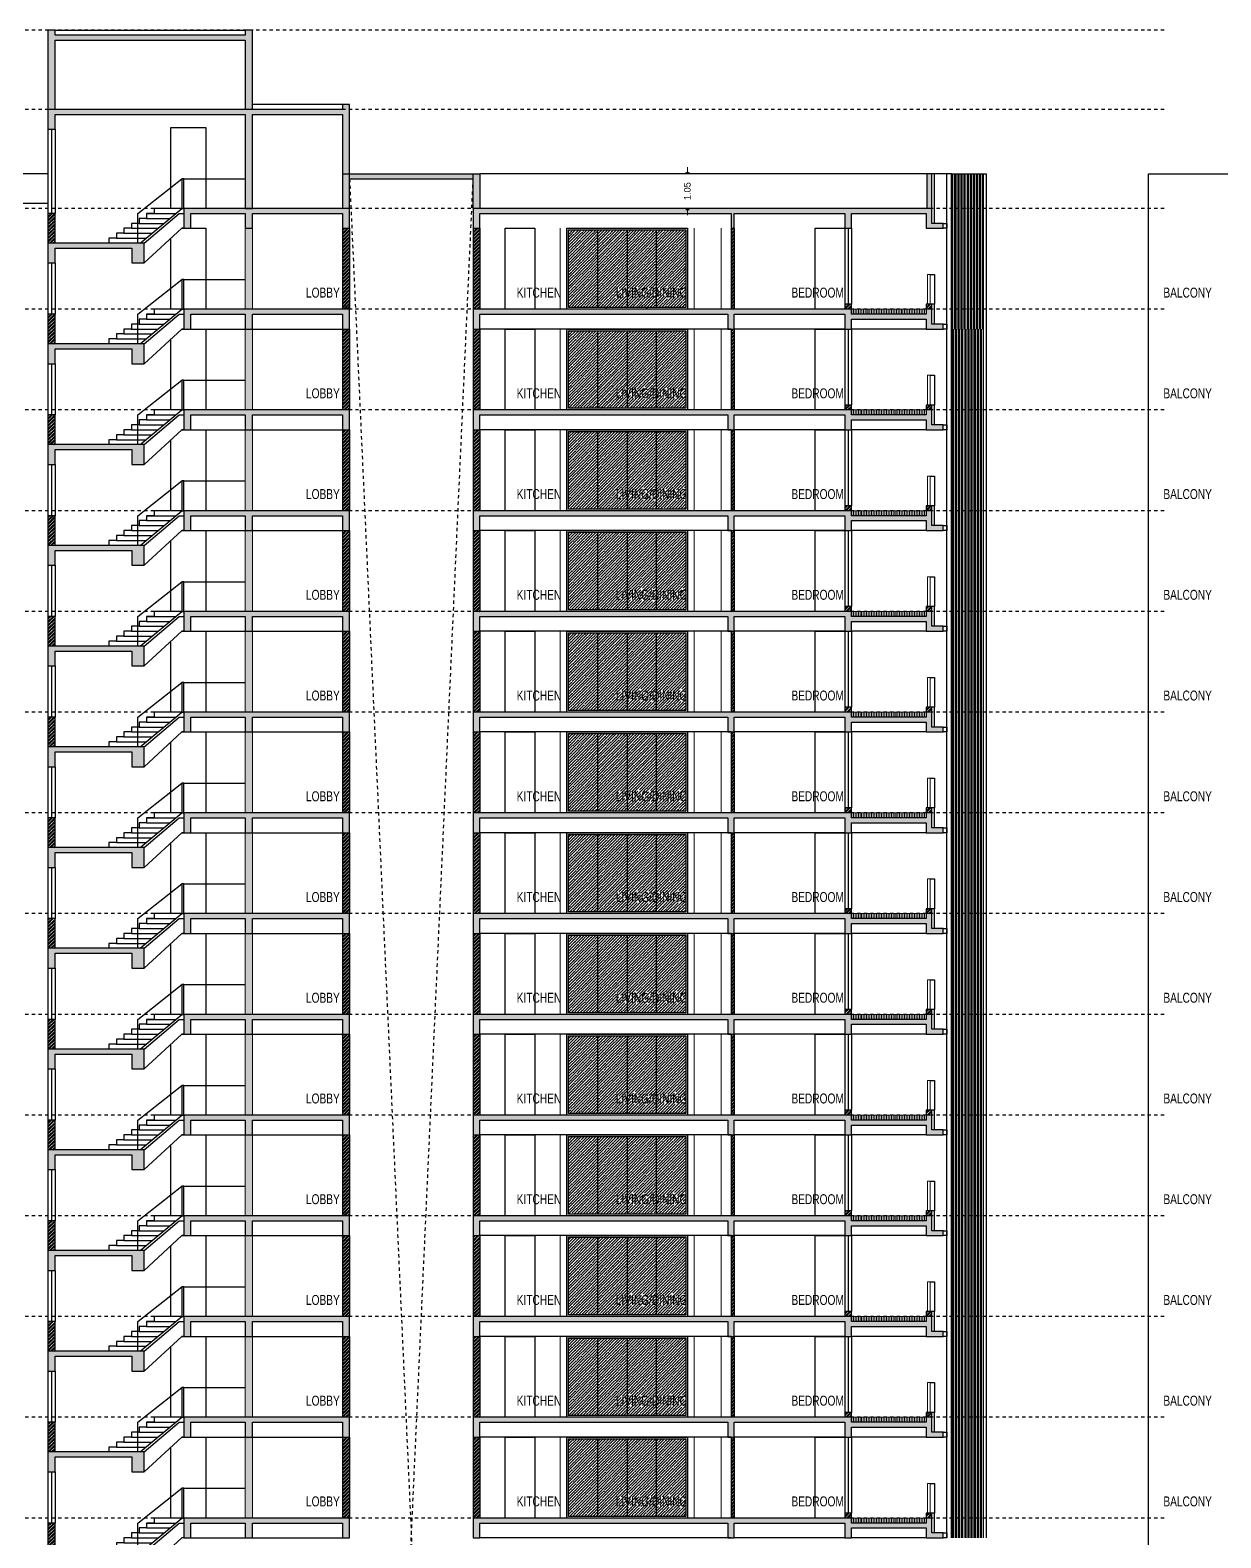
# Model space of a CAD drawing. Header units: metres. Extents: x 0 to 2611, y 0 to 3637.
# Drawn here: x 2524.21 to 2560.28, y 3257.61 to 3303.26 of the extents above; entities that cross this region are included whole.
import ezdxf

# ---------------------------------------------------------------- set-up
doc = ezdxf.new("R2010")
doc.units = ezdxf.units.M
doc.header["$LTSCALE"] = 0.1
for name, pattern in [('ACAD_ISO04W100', [30, 24, -3, 0, -3]), ('DASHED', [0.75, 0.5, -0.25]), ('HIDDEN', [0.375, 0.25, -0.125])]:
    doc.linetypes.add(name, pattern=pattern)
for name, color, linetype, lineweight in [('A-Ele2', 214, 'Continuous', 0), ('BLK_1_PARAPET_HT', 3, 'DASHED', 9), ('hatch', 251, 'Continuous', 20), ('PLAN', 7, 'Continuous', 40)]:
    doc.layers.add(name, color=color, linetype=linetype, lineweight=lineweight)
for name, color, linetype in [('Floor lvl', 250, 'ACAD_ISO04W100'), ('S- Doors', 5, 'Continuous'), ('S- Slab hatch2', 161, 'Continuous'), ('S- stairs elev', 214, 'Continuous'), ('S- Structure', 14, 'Continuous'), ('S- Walls', 4, 'Continuous'), ('S- WALLS HATCH SEC', 8, 'Continuous'), ('S-Ele2', 214, 'Continuous'), ('S-Ele3', 215, 'Continuous'), ('S-Elev beams', 214, 'Continuous'), ('S-Glazing hatch', 252, 'Continuous'), ('S-Windows', 5, 'Continuous'), ('text', 65, 'Continuous'), ('X-Lightest', 211, 'Continuous')]:
    doc.layers.add(name, color=color, linetype=linetype)
doc.styles.add('Arial', font='arial.ttf', dxfattribs={"height": 0.2})
doc.styles.add('RS', font='romans.shx')
doc.styles.add('style2', font='arial.ttf', dxfattribs={"height": 0.3})
doc.dimstyles.new('INT DIM', dxfattribs={"dimtxt": 0.3, "dimasz": 0.1, "dimexe": 0.18, "dimexo": 0.0625, "dimgap": 0.09, "dimtad": 0, "dimzin": 0, "dimdsep": 46, "dimtxsty": 'style2', "dimblk": 'OPEN90', "dimcen": 0.09, "dimse1": 1, "dimse2": 1, "dimclrd": 250, "dimclrt": 256, "dimadec": 0, "dimazin": 0, "dimtfac": 1, "dimtofl": 0, "dimtmove": 0, "dimatfit": 3, "dimfxl": 1, "dimtolj": 1, "dimtzin": 0, "dimlwd": -1, "dimarcsym": 0})
pattern_1 = [(45, (0, 0), (-0.0530330086, 0.0530330086), []), (45, (0.035355, 0), (-0.0530330086, 0.0530330086), [])]
pattern_2 = [(45, (0, -48.8), (-0.0530330086, 0.0530330086), []), (45, (0.035355, -48.8), (-0.0530330086, 0.0530330086), [])]
pattern_3 = [(45, (466.851906, 2582.2141), (-0.0530330086, 0.0530330086), []), (45, (466.88726, 2582.2141), (-0.0530330086, 0.0530330086), [])]
pattern_4 = [(45, (466.851906, 2533.4141), (-0.0530330086, 0.0530330086), []), (45, (466.88726, 2533.4141), (-0.0530330086, 0.0530330086), [])]

# ---------------------------------------------------------------- blocks, each defined once
blk = doc.blocks.new('section')
at = {"layer": 'hatch'}
h = blk.add_hatch(dxfattribs=at)
h.set_pattern_fill('ANSI31', color=256, scale=0.4, angle=45)
h.set_pattern_definition([(90, (0, -48.8), (-0.05, 0), [])])
h.paths.add_polyline_path([(2084.506, 712.591), (2082.24, 712.591), (2082.24, 712.441), (2084.506, 712.441)])
at = {"layer": 'S- Slab hatch2'}
h = blk.add_hatch(color=256, dxfattribs=at)
h.dxf.hatch_style = 1
h.paths.add_polyline_path([(2064.091, 715.041), (2063.873, 715.041), (2063.873, 712.591), (2064.091, 712.591)])
h = blk.add_hatch(color=256, dxfattribs=at)
h.dxf.hatch_style = 1
h.paths.add_polyline_path([(2060.812, 711.541), (2057.896, 711.541), (2057.896, 710.941), (2058.114, 710.941), (2058.114, 711.391), (2060.437, 711.391), (2060.437, 710.941), (2060.812, 710.941)])
h.paths.add_polyline_path([(2062.018, 712.591), (2062.018, 711.991), (2062.232, 711.991), (2062.232, 712.441), (2063.873, 712.441), (2063.873, 711.991), (2064.091, 711.991), (2064.091, 712.441), (2066.818, 712.441), (2066.818, 711.991), (2067.036, 711.991), (2067.036, 712.591)])
h.paths.add_polyline_path([(2070.78, 712.591), (2070.78, 711.991), (2070.98, 711.991), (2070.98, 712.441), (2078.49, 712.441), (2078.49, 711.991), (2078.69, 711.991), (2078.69, 712.441), (2082.04, 712.441), (2082.04, 711.991), (2082.24, 711.991), (2082.24, 712.291), (2084.506, 712.291), (2084.506, 711.991), (2084.675, 711.991), (2085.021, 711.991), (2085.021, 712.141), (2084.675, 712.141), (2084.675, 712.591), (2084.506, 712.591), (2084.506, 712.441), (2082.24, 712.441), (2082.24, 712.591)])
at = {"layer": 'S- WALLS HATCH SEC'}
h = blk.add_hatch(dxfattribs=at)
h.set_pattern_fill('ANSI32', color=256, scale=0.2, style=0)
h.set_pattern_definition(pattern_2)
h.paths.add_polyline_path([(2067.036, 715.041), (2066.818, 715.041), (2066.818, 712.591), (2067.036, 712.591)])
h.paths.add_polyline_path([(2070.98, 715.041), (2070.78, 715.041), (2070.78, 712.591), (2070.98, 712.591)])
h = blk.add_hatch(dxfattribs=at)
h.set_pattern_fill('ANSI32', color=256, scale=0.2, style=0)
h.set_pattern_definition(pattern_2)
h.paths.add_polyline_path([(2078.69, 715.041), (2078.59, 715.041), (2078.59, 712.591), (2078.69, 712.591)])
h = blk.add_hatch(dxfattribs=at)
h.set_pattern_fill('ANSI32', color=256, scale=0.2, style=0)
h.set_pattern_definition(pattern_1)
h.paths.add_polyline_path([(2082.24, 712.741), (2082.04, 712.741), (2082.04, 712.591), (2082.24, 712.591)])
h.paths.add_polyline_path([(2084.675, 712.741), (2084.506, 712.741), (2084.506, 712.591), (2084.675, 712.591)])
h = blk.add_hatch(dxfattribs=at)
h.set_pattern_fill('ANSI32', color=256, scale=0.2, style=0)
h.set_pattern_definition(pattern_1)
h.paths.add_polyline_path([(2058.114, 712.441), (2057.896, 712.441), (2057.896, 711.541), (2058.114, 711.541)])
at = {"layer": 'S-Glazing hatch'}
h = blk.add_hatch(dxfattribs=at)
h.set_pattern_fill('ANSI35', color=256, scale=0.5)
h.set_pattern_definition([(45, (0, -48.8), (-0.088388348, 0.088388348), []), (45, (0.08839, -48.8), (-0.088388348, 0.088388348), [0.15625, -0.03125, 0, -0.03125])])
h.paths.add_polyline_path([(2077.22, 714.991), (2073.67, 714.991), (2073.67, 712.641), (2077.22, 712.641)])
at = {"layer": 'X-Lightest'}
h = blk.add_hatch(dxfattribs=at)
h.set_pattern_fill('ANSI32', color=256, scale=0.25, angle=45)
h.set_pattern_definition([(90, (0, -48.8), (-0.09375, 0), []), (90, (0.03125, -48.76875), (-0.09375, 0), [])])
h.paths.add_polyline_path([(2086.236, 715.041), (2085.267, 715.041), (2085.267, 711.991), (2086.236, 711.991)])
at = {"layer": 'A-Ele2'}
for points in [[(2063.873, 715.041), (2063.873, 712.591)], [(2078.29, 715.041), (2078.29, 712.591)], [(2084.62, 712.741), (2084.62, 713.641), (2084.543, 713.641), (2084.543, 712.741)], [(2082.24, 712.591), (2084.506, 712.591)]]:
    blk.add_lwpolyline(points, dxfattribs=at)
at = {"layer": 'A-Ele2', "elevation": 0}
for points in [[(2064.091, 715.041), (2064.091, 712.591)], [(2073.42, 715.041), (2073.42, 712.591)], [(2073.62, 715.041), (2073.62, 712.591)], [(2077.27, 715.041), (2077.27, 712.591)], [(2077.47, 715.041), (2077.47, 712.591)]]:
    blk.add_lwpolyline(points, dxfattribs=at)
at = {"layer": 'S- Doors'}
for points in [[(2061.95, 715.041), (2062.686, 715.041), (2062.686, 712.591)], [(2061.626, 712.591), (2061.626, 714.742)], [(2062.018, 713.491), (2061.95, 713.491)], [(2061.95, 713.491), (2061.95, 712.591)], [(2062.018, 712.591), (2062.018, 713.491), (2063.873, 713.491)]]:
    blk.add_lwpolyline(points, dxfattribs=at)
at = {"layer": 'S- Doors', "elevation": 0}
for points in [[(2071.75, 712.591), (2071.75, 715.041), (2072.65, 715.041), (2072.65, 712.591)], [(2081.14, 712.591), (2081.14, 715.041), (2082.04, 715.041), (2082.04, 712.591)], [(2060.622, 711.541), (2060.622, 712.441), (2061.95, 713.491)]]:
    blk.add_lwpolyline(points, dxfattribs=at)
at = {"layer": 'S- stairs elev', "elevation": 0}
for points in [[(2061.95, 712.591), (2061.118, 712.591), (2061.118, 712.441), (2060.889, 712.441), (2060.889, 712.291), (2060.66, 712.291), (2060.66, 712.141), (2060.431, 712.141), (2060.431, 711.991), (2060.201, 711.991), (2060.201, 711.841), (2059.972, 711.841), (2059.972, 711.691), (2059.743, 711.691), (2059.743, 711.541)], [(2060.66, 712.141), (2061.41, 712.141)], [(2060.69, 711.541), (2061.95, 712.591), (2062.018, 712.591)], [(2060.812, 711.541), (2061.872, 712.441), (2062.018, 712.441)], [(2060.889, 712.441), (2061.77, 712.441)], [(2060.889, 712.291), (2061.59, 712.291)], [(2059.972, 711.691), (2060.87, 711.691)], [(2060.201, 711.841), (2061.05, 711.841)], [(2060.431, 711.991), (2061.23, 711.991)]]:
    blk.add_lwpolyline(points, dxfattribs=at)
at = {"layer": 'S- stairs elev'}
blk.add_lwpolyline([(2062.018, 711.991), (2061.95, 711.991), (2060.812, 710.941)], dxfattribs=at)
at = {"layer": 'S- Structure'}
blk.add_lwpolyline([(2062.018, 712.591), (2062.018, 711.991), (2062.232, 711.991), (2062.232, 712.441), (2063.873, 712.441), (2063.873, 711.991), (2064.091, 711.991), (2064.091, 712.441), (2066.818, 712.441), (2066.818, 711.991), (2067.036, 711.991), (2067.036, 712.591), (2062.018, 712.591)], dxfattribs=at)
blk.add_lwpolyline([(2070.78, 712.591), (2070.78, 711.991), (2070.98, 711.991), (2070.98, 712.441), (2078.49, 712.441), (2078.49, 711.991), (2078.69, 711.991), (2078.69, 712.441), (2082.04, 712.441), (2082.04, 711.991), (2082.24, 711.991), (2082.24, 712.291), (2084.506, 712.291), (2084.506, 711.991), (2084.675, 711.991), (2085.021, 711.991), (2085.021, 712.141), (2084.675, 712.141), (2084.675, 712.591), (2084.506, 712.591), (2084.506, 712.441), (2082.24, 712.441), (2082.24, 712.591)], close=True, dxfattribs=at)
at = {"layer": 'S- Structure', "elevation": 0}
blk.add_lwpolyline([(2060.812, 711.541), (2057.896, 711.541), (2057.896, 710.941), (2058.114, 710.941), (2058.114, 711.391), (2060.437, 711.391), (2060.437, 710.941), (2060.812, 710.941)], close=True, dxfattribs=at)
at = {"layer": 'S- Walls', "elevation": 0}
for points in [[(2066.818, 715.041), (2066.818, 712.591)], [(2070.98, 715.041), (2070.98, 712.591)], [(2058.114, 711.541), (2058.114, 712.441), (2057.896, 712.441), (2057.896, 711.541)]]:
    blk.add_lwpolyline(points, dxfattribs=at)
at = {"layer": 'S- Walls'}
for points in [[(2067.036, 715.041), (2067.036, 712.591)], [(2070.78, 715.041), (2070.78, 712.591)], [(2078.59, 715.041), (2078.59, 712.591)], [(2078.69, 715.041), (2078.69, 712.591)], [(2082.24, 712.591), (2082.24, 712.741), (2082.04, 712.741), (2082.04, 712.591)], [(2084.675, 712.591), (2084.675, 712.741), (2084.506, 712.741), (2084.506, 712.591)]]:
    blk.add_lwpolyline(points, dxfattribs=at)
at = {"layer": 'S-Ele3'}
for points in [[(2085.126, 711.991), (2085.126, 715.041)], [(2086.236, 711.991), (2086.236, 715.041)], [(2084.62, 713.641), (2084.759, 713.641), (2084.759, 712.741)], [(2085.021, 712.141), (2085.126, 712.141), (2085.126, 711.991), (2085.021, 711.991)]]:
    blk.add_lwpolyline(points, dxfattribs=at)
for points, elevation in [([(2085.267, 711.991), (2085.267, 715.041)], 0), ([(2086.33, 711.991), (2086.33, 715.041)], 0.001), ([(2084.759, 712.141), (2084.759, 712.741), (2084.675, 712.741)], 0.001)]:
    blk.add_lwpolyline(points, dxfattribs=dict(at, elevation=elevation))
at = {"layer": 'S-Elev beams', "elevation": 0}
for points in [[(2073.62, 715.041), (2077.27, 715.041), (2077.27, 712.591), (2073.62, 712.591)], [(2073.67, 714.991), (2077.22, 714.991), (2077.22, 712.641), (2073.67, 712.641)]]:
    blk.add_lwpolyline(points, close=True, dxfattribs=at)
for points in [[(2074.557, 712.641), (2074.557, 714.991)], [(2075.445, 714.991), (2075.445, 712.641)], [(2076.332, 712.641), (2076.332, 714.991)], [(2078.59, 711.991), (2070.98, 711.991)]]:
    blk.add_lwpolyline(points, dxfattribs=at)
at = {"layer": 'S-Elev beams'}
for points in [[(2062.232, 711.991), (2066.818, 711.991)], [(2082.04, 711.991), (2078.69, 711.991)], [(2084.506, 711.991), (2082.24, 711.991)]]:
    blk.add_lwpolyline(points, dxfattribs=at)
at = {"layer": 'S-Windows'}
for points in [[(2082.04, 715.041), (2082.04, 712.741)], [(2082.14, 715.041), (2082.14, 712.741)], [(2082.24, 715.041), (2082.24, 712.741)], [(2057.896, 713.991), (2057.896, 712.441)], [(2058.114, 713.991), (2058.114, 712.441)]]:
    blk.add_lwpolyline(points, dxfattribs=at)
at = {"layer": 'S-Windows', "elevation": 0}
blk.add_lwpolyline([(2058.005, 713.991), (2058.005, 712.441)], dxfattribs=at)
at = {"layer": 'text', "char_height": 0.3, "attachment_point": 3, "style": 'RS'}
for s, insert, width in [('{\\fSwis721 LtCn BT|b0|i0|c0|p34;LOBBY}', (2066.74, 713.245, 0), 2.32084), ('{\\fSwis721 LtCn BT|b0|i0|c0|p34;KITCHEN}', (2073.448, 713.245, 0), 2.32084), ('{\\fSwis721 LtCn BT|b0|i0|c0|p34;LIVING/DINING}', (2077.271, 713.245, 0), 3.22759), ('{\\fSwis721 LtCn BT|b0|i0|c0|p34;BEDROOM}', (2082.009, 713.245, 0), 3.22759), ('{\\fSwis721 LtCn BT|b0|i0|c0|p34;BALCONY}', (2093.157, 713.245, 0), 19.80783)]:
    blk.add_mtext(s, dxfattribs=dict(at, insert=insert, width=width))
blk = doc.blocks.new('_Open90')
at = {"layer": 'PLAN', "color": 0, "lineweight": -2}
for p, q in [((0, 0), (-1, 0)), ((-0.5, 0.5), (0, 0)), ((0, 0), (-0.5, -0.5))]:
    blk.add_line(p, q, dxfattribs=at)
blk = doc.blocks.new('*D420')
at = {"layer": 'BLK_1_PARAPET_HT', "color": 250, "transparency": 16777216}
for p, q in [((2544.12, 3299.006), (2544.12, 3299.106)), ((2544.12, 3297.756), (2544.12, 3297.656))]:
    blk.add_line(p, q, dxfattribs=at)
at = {"layer": 'Defpoints', "color": 0, "transparency": 16777216}
for p in [(2543.147, 3298.906, -0.131), (2544.12, 3298.906), (2543.945, 3297.856, 0.08)]:
    blk.add_point(p, dxfattribs=at)
at = {"layer": 'BLK_1_PARAPET_HT', "color": 250, "transparency": 16777216, "xscale": 0.1, "yscale": 0.1, "zscale": 0.1}
for p, rotation in [((2544.12, 3298.906), 270), ((2544.12, 3297.856), 90)]:
    blk.add_blockref('_Open90', p, dxfattribs=dict(at, rotation=rotation))
at = {"layer": 'BLK_1_PARAPET_HT', "transparency": 16777216, "insert": (2544.12, 3298.381), "char_height": 0.2, "attachment_point": 5, "rotation": 90, "style": 'Arial', "bg_fill": 3, "box_fill_scale": 1.1, "bg_fill_color": 256, "bg_fill_true_color": 13158600, "bg_fill_transparency": 0}
blk.add_mtext('\\A1;1.05', dxfattribs=at)

msp = doc.modelspace()

# ---------------------------------------------------------------- hatches: boundary and pattern name
at = {"layer": 'hatch'}
h = msp.add_hatch(dxfattribs=at)
h.set_pattern_fill('ANSI31', color=256, scale=0.4, angle=45)
h.set_pattern_definition([(90, (466.851906, 2533.4141), (-0.05, 0), [])])
h.paths.add_polyline_path([(2551.357, 3294.806), (2549.092, 3294.806), (2549.092, 3294.656), (2551.357, 3294.656)])
at = {"layer": 'S- Slab hatch2'}
h = msp.add_hatch(color=256, dxfattribs=at)
h.dxf.hatch_style = 1
h.paths.add_polyline_path([(2533.888, 3298.906), (2533.67, 3298.906), (2533.67, 3297.856), (2533.888, 3297.856)], flags=17)
h.paths.add_polyline_path([(2533.888, 3301.006), (2533.67, 3301.006), (2533.67, 3300.856), (2524.966, 3300.856), (2524.748, 3300.856), (2524.748, 3300.256), (2524.966, 3300.256), (2524.966, 3300.706), (2530.723, 3300.706), (2530.723, 3297.856), (2530.943, 3297.856), (2530.943, 3300.706), (2533.67, 3300.706), (2533.67, 3298.906), (2533.888, 3298.906)])
h.paths.add_polyline_path([(2530.723, 3303.106), (2524.966, 3303.106), (2524.966, 3303.256), (2524.748, 3303.256), (2524.748, 3300.856), (2524.966, 3300.856), (2524.966, 3302.956), (2530.723, 3302.956), (2530.723, 3300.856), (2530.943, 3300.856), (2530.943, 3303.256), (2530.723, 3303.256)])
h = msp.add_hatch(color=256, dxfattribs=at)
h.dxf.hatch_style = 1
h.paths.add_polyline_path([(2527.664, 3296.806), (2524.748, 3296.806), (2524.748, 3296.206), (2524.966, 3296.206), (2524.966, 3296.656), (2527.289, 3296.656), (2527.289, 3296.206), (2527.664, 3296.206)])
h.paths.add_polyline_path([(2533.888, 3297.856), (2528.869, 3297.856), (2528.869, 3297.256), (2529.084, 3297.256), (2529.084, 3297.706), (2530.725, 3297.706), (2530.725, 3297.256), (2530.943, 3297.256), (2530.943, 3297.706), (2533.67, 3297.706), (2533.67, 3297.256), (2533.888, 3297.256)])
h.paths.add_polyline_path([(2537.632, 3298.906), (2533.888, 3298.906), (2533.888, 3298.756), (2537.632, 3298.756)])
h.paths.add_polyline_path([(2551.527, 3297.856), (2551.357, 3297.856), (2549.092, 3297.856), (2537.632, 3297.856), (2537.632, 3297.256), (2537.832, 3297.256), (2537.832, 3297.706), (2545.442, 3297.706), (2545.442, 3297.256), (2545.542, 3297.256), (2545.542, 3297.706), (2548.892, 3297.706), (2548.892, 3297.256), (2549.092, 3297.256), (2549.092, 3297.706), (2551.357, 3297.706), (2551.357, 3297.256), (2551.527, 3297.256), (2551.873, 3297.256), (2551.873, 3297.406), (2551.527, 3297.406)])
h.paths.add_polyline_path([(2537.832, 3298.906), (2537.632, 3298.906), (2537.632, 3297.856), (2537.832, 3297.856)])
h.paths.add_polyline_path([(2551.527, 3298.906), (2551.377, 3298.906), (2551.377, 3297.856), (2551.527, 3297.856)])
h = msp.add_hatch(color=256, dxfattribs=at)
h.dxf.hatch_style = 1
h.paths.add_polyline_path([(2530.943, 3297.256), (2530.725, 3297.256), (2530.725, 3294.806), (2530.943, 3294.806)])
h = msp.add_hatch(color=256, dxfattribs=at)
h.dxf.hatch_style = 1
h.paths.add_polyline_path([(2527.664, 3293.756), (2524.748, 3293.756), (2524.748, 3293.156), (2524.966, 3293.156), (2524.966, 3293.606), (2527.289, 3293.606), (2527.289, 3293.156), (2527.664, 3293.156)])
h.paths.add_polyline_path([(2528.869, 3294.806), (2528.869, 3294.206), (2529.084, 3294.206), (2529.084, 3294.656), (2530.725, 3294.656), (2530.725, 3294.206), (2530.943, 3294.206), (2530.943, 3294.656), (2533.67, 3294.656), (2533.67, 3294.206), (2533.888, 3294.206), (2533.888, 3294.806)])
h.paths.add_polyline_path([(2537.632, 3294.806), (2537.632, 3294.206), (2537.832, 3294.206), (2537.832, 3294.656), (2545.342, 3294.656), (2545.342, 3294.206), (2545.542, 3294.206), (2545.542, 3294.656), (2548.892, 3294.656), (2548.892, 3294.206), (2549.092, 3294.206), (2549.092, 3294.506), (2551.357, 3294.506), (2551.357, 3294.206), (2551.527, 3294.206), (2551.873, 3294.206), (2551.873, 3294.356), (2551.527, 3294.356), (2551.527, 3294.806), (2551.357, 3294.806), (2551.357, 3294.656), (2549.092, 3294.656), (2549.092, 3294.806)])
at = {"layer": 'S- WALLS HATCH SEC'}
h = msp.add_hatch(dxfattribs=at)
h.set_pattern_fill('ANSI32', color=256, scale=0.2, style=0)
h.set_pattern_definition([(45, (466.851906, 2585.2641), (-0.0530330086, 0.0530330086), []), (45, (466.88726, 2585.2641), (-0.0530330086, 0.0530330086), [])])
h.paths.add_polyline_path([(2524.966, 3297.706), (2524.748, 3297.706), (2524.748, 3296.806), (2524.966, 3296.806)])
h = msp.add_hatch(dxfattribs=at)
h.set_pattern_fill('ANSI32', color=256, scale=0.2, style=0)
h.set_pattern_definition(pattern_4)
h.paths.add_polyline_path([(2533.888, 3297.256), (2533.67, 3297.256), (2533.67, 3294.806), (2533.888, 3294.806)])
h.paths.add_polyline_path([(2537.832, 3297.256), (2537.632, 3297.256), (2537.632, 3294.806), (2537.832, 3294.806)])
h = msp.add_hatch(dxfattribs=at)
h.set_pattern_fill('ANSI32', color=256, scale=0.2, style=0)
h.set_pattern_definition(pattern_4)
h.paths.add_polyline_path([(2545.542, 3297.256), (2545.442, 3297.256), (2545.442, 3294.806), (2545.542, 3294.806)])
h = msp.add_hatch(dxfattribs=at)
h.set_pattern_fill('ANSI32', color=256, scale=0.2, style=0)
h.set_pattern_definition(pattern_3)
h.paths.add_polyline_path([(2524.966, 3294.656), (2524.748, 3294.656), (2524.748, 3293.756), (2524.966, 3293.756)])
h = msp.add_hatch(dxfattribs=at)
h.set_pattern_fill('ANSI32', color=256, scale=0.2, style=0)
h.set_pattern_definition(pattern_3)
h.paths.add_polyline_path([(2549.092, 3294.956), (2548.892, 3294.956), (2548.892, 3294.806), (2549.092, 3294.806)])
h.paths.add_polyline_path([(2551.527, 3294.956), (2551.357, 3294.956), (2551.357, 3294.806), (2551.527, 3294.806)])
at = {"layer": 'S-Glazing hatch'}
h = msp.add_hatch(dxfattribs=at)
h.set_pattern_fill('ANSI35', color=256, scale=0.5)
h.set_pattern_definition([(45, (466.8519, 2533.4141), (-0.088388348, 0.088388348), []), (45, (466.9403, 2533.4141), (-0.088388348, 0.088388348), [0.15625, -0.03125, 0, -0.03125])])
h.paths.add_polyline_path([(2544.072, 3297.206), (2540.522, 3297.206), (2540.522, 3294.856), (2544.072, 3294.856)])
at = {"layer": 'X-Lightest'}
h = msp.add_hatch(dxfattribs=at)
h.set_pattern_fill('ANSI32', color=256, scale=0.25, angle=45)
h.set_pattern_definition([(90, (466.85191, 2533.4141), (-0.09375, 0), []), (90, (466.88316, 2533.44535), (-0.09375, 0), [])])
h.paths.add_polyline_path([(2553.089, 3298.906), (2552.121, 3298.906), (2552.119, 3294.206), (2553.088, 3294.206)])

# ---------------------------------------------------------------- linework, layer by layer
at = {"layer": 'A-Ele2', "elevation": 0}
for points in [[(2530.725, 3300.256), (2530.725, 3297.856)], [(2533.67, 3300.256), (2533.67, 3298.906)], [(2533.888, 3300.256), (2533.888, 3298.906)], [(2530.725, 3297.256), (2530.725, 3294.806)], [(2530.943, 3297.256), (2530.943, 3294.806)], [(2540.272, 3297.256), (2540.272, 3294.806)], [(2540.472, 3297.256), (2540.472, 3294.806)], [(2544.122, 3297.256), (2544.122, 3294.806)], [(2544.322, 3297.256), (2544.322, 3294.806)], [(2545.142, 3297.256), (2545.142, 3294.806)], [(2551.472, 3294.956), (2551.472, 3295.856), (2551.395, 3295.856), (2551.395, 3294.956)], [(2549.092, 3294.806), (2551.357, 3294.806)]]:
    msp.add_lwpolyline(points, dxfattribs=at)
at = {"layer": 'Floor lvl', "ltscale": 0.03, "elevation": 0}
for points in [[(2558.563, 3303.256), (2499.726, 3303.256)], [(2558.563, 3300.856), (2499.726, 3300.856)], [(2558.563, 3297.856), (2499.726, 3297.856)], [(2558.563, 3294.806), (2499.726, 3294.806)], [(2558.563, 3291.756), (2499.726, 3291.756)], [(2558.563, 3288.706), (2499.726, 3288.706)], [(2558.563, 3285.656), (2499.726, 3285.656)], [(2558.563, 3282.606), (2499.726, 3282.606)], [(2558.563, 3279.556), (2499.726, 3279.556)], [(2558.563, 3276.506), (2499.726, 3276.506)], [(2558.563, 3273.456), (2499.726, 3273.456)], [(2558.563, 3270.406), (2499.726, 3270.406)], [(2558.563, 3267.356), (2499.726, 3267.356)], [(2558.563, 3264.306), (2499.726, 3264.306)], [(2558.563, 3261.256), (2499.726, 3261.256)], [(2558.563, 3258.206), (2499.726, 3258.206)]]:
    msp.add_lwpolyline(points, dxfattribs=at)
at = {"layer": 'Floor lvl', "linetype": 'HIDDEN', "elevation": 0}
for points in [[(2533.888, 3216.556), (2537.632, 3298.756)], [(2533.888, 3298.756), (2537.632, 3216.556)]]:
    msp.add_lwpolyline(points, dxfattribs=at)
at = {"layer": 'S- Doors', "elevation": 0}
for points in [[(2528.478, 3297.856), (2528.478, 3300.306), (2529.538, 3300.306), (2529.538, 3297.856)], [(2527.474, 3296.806), (2527.474, 3297.706), (2528.802, 3298.756)], [(2528.869, 3298.756), (2528.802, 3298.756)], [(2528.802, 3298.756), (2528.802, 3297.856)], [(2528.869, 3297.856), (2528.869, 3298.756), (2530.725, 3298.756)], [(2528.478, 3294.806), (2528.478, 3296.956)], [(2528.802, 3297.256), (2529.538, 3297.256), (2529.538, 3294.806)], [(2538.602, 3294.806), (2538.602, 3297.256), (2539.502, 3297.256), (2539.502, 3294.806)], [(2547.992, 3294.806), (2547.992, 3297.256), (2548.892, 3297.256), (2548.892, 3294.806)], [(2527.474, 3293.756), (2527.474, 3294.656), (2528.802, 3295.706)], [(2528.869, 3295.706), (2528.802, 3295.706)], [(2528.802, 3295.706), (2528.802, 3294.806)], [(2528.869, 3294.806), (2528.869, 3295.706), (2530.725, 3295.706)]]:
    msp.add_lwpolyline(points, dxfattribs=at)
at = {"layer": 'S- stairs elev', "elevation": 0}
for points in [[(2528.802, 3294.806), (2527.97, 3294.806), (2527.97, 3294.656), (2527.741, 3294.656), (2527.741, 3294.506), (2527.512, 3294.506), (2527.512, 3294.356), (2527.283, 3294.356), (2527.283, 3294.206), (2527.053, 3294.206), (2527.053, 3294.056), (2526.824, 3294.056), (2526.824, 3293.906), (2526.595, 3293.906), (2526.595, 3293.756)], [(2527.542, 3293.756), (2528.802, 3294.806), (2528.869, 3294.806)], [(2527.664, 3293.756), (2528.724, 3294.656), (2528.869, 3294.656)], [(2527.741, 3294.656), (2528.622, 3294.656)], [(2527.283, 3294.206), (2528.082, 3294.206)], [(2527.512, 3294.356), (2528.262, 3294.356)], [(2528.869, 3294.206), (2528.802, 3294.206), (2527.664, 3293.156)], [(2527.741, 3294.506), (2528.442, 3294.506)], [(2526.824, 3293.906), (2527.722, 3293.906)], [(2527.053, 3294.056), (2527.902, 3294.056)]]:
    msp.add_lwpolyline(points, dxfattribs=at)
at = {"layer": 'S- Structure', "elevation": 0}
for points in [[(2524.748, 3303.256), (2524.748, 3302.956)], [(2530.943, 3300.856), (2530.943, 3303.256), (2530.723, 3303.256), (2530.723, 3303.106), (2524.966, 3303.106), (2524.966, 3303.256), (2524.748, 3303.256), (2524.748, 3300.856)], [(2524.966, 3300.856), (2524.966, 3302.956), (2530.723, 3302.956), (2530.723, 3300.856)], [(2533.67, 3298.906), (2533.888, 3298.906)], [(2533.67, 3298.906), (2533.67, 3297.856)], [(2533.888, 3298.906), (2537.632, 3298.906)], [(2533.888, 3297.856), (2533.888, 3298.906)], [(2533.888, 3298.756), (2537.632, 3298.756)], [(2537.632, 3298.906), (2537.832, 3298.906)], [(2537.632, 3297.856), (2537.632, 3298.906)], [(2537.832, 3298.906), (2537.832, 3297.856)], [(2551.527, 3297.856), (2551.527, 3298.906), (2551.377, 3298.906), (2551.377, 3297.856)], [(2528.869, 3297.856), (2528.869, 3297.256), (2529.084, 3297.256), (2529.084, 3297.706), (2530.725, 3297.706), (2530.725, 3297.256), (2530.943, 3297.256), (2530.943, 3297.706), (2533.67, 3297.706), (2533.67, 3297.256), (2533.888, 3297.256), (2533.888, 3297.856), (2528.869, 3297.856)], [(2528.869, 3294.806), (2528.869, 3294.206), (2529.084, 3294.206), (2529.084, 3294.656), (2530.725, 3294.656), (2530.725, 3294.206), (2530.943, 3294.206), (2530.943, 3294.656), (2533.67, 3294.656), (2533.67, 3294.206), (2533.888, 3294.206), (2533.888, 3294.806), (2528.869, 3294.806)]]:
    msp.add_lwpolyline(points, dxfattribs=at)
for points in [[(2530.943, 3300.706), (2533.67, 3300.706), (2533.67, 3298.906), (2533.888, 3298.906), (2533.888, 3301.006), (2533.67, 3301.006), (2533.67, 3300.856), (2524.966, 3300.856), (2524.748, 3300.856), (2524.748, 3300.256), (2524.966, 3300.256), (2524.966, 3300.706), (2530.723, 3300.706), (2530.723, 3297.856), (2530.943, 3297.856)], [(2537.632, 3297.856), (2537.632, 3297.256), (2537.832, 3297.256), (2537.832, 3297.706), (2545.442, 3297.706), (2545.442, 3297.256), (2545.542, 3297.256), (2545.542, 3297.706), (2548.892, 3297.706), (2548.892, 3297.256), (2549.092, 3297.256), (2549.092, 3297.706), (2551.357, 3297.706), (2551.357, 3297.256), (2551.527, 3297.256), (2551.873, 3297.256), (2551.873, 3297.406), (2551.527, 3297.406), (2551.527, 3297.856), (2551.357, 3297.856), (2551.357, 3297.856), (2549.092, 3297.856), (2549.092, 3297.856)], [(2527.664, 3296.806), (2524.748, 3296.806), (2524.748, 3296.206), (2524.966, 3296.206), (2524.966, 3296.656), (2527.289, 3296.656), (2527.289, 3296.206), (2527.664, 3296.206)], [(2537.632, 3294.806), (2537.632, 3294.206), (2537.832, 3294.206), (2537.832, 3294.656), (2545.342, 3294.656), (2545.342, 3294.206), (2545.542, 3294.206), (2545.542, 3294.656), (2548.892, 3294.656), (2548.892, 3294.206), (2549.092, 3294.206), (2549.092, 3294.506), (2551.357, 3294.506), (2551.357, 3294.206), (2551.527, 3294.206), (2551.873, 3294.206), (2551.873, 3294.356), (2551.527, 3294.356), (2551.527, 3294.806), (2551.357, 3294.806), (2551.357, 3294.656), (2549.092, 3294.656), (2549.092, 3294.806)], [(2527.664, 3293.756), (2524.748, 3293.756), (2524.748, 3293.156), (2524.966, 3293.156), (2524.966, 3293.606), (2527.289, 3293.606), (2527.289, 3293.156), (2527.664, 3293.156)]]:
    msp.add_lwpolyline(points, close=True, dxfattribs=at)
at = {"layer": 'S- Walls', "elevation": 0}
for points in [[(2524.966, 3296.806), (2524.966, 3297.706), (2524.748, 3297.706), (2524.748, 3296.806)], [(2533.67, 3297.256), (2533.67, 3294.806)], [(2533.888, 3297.256), (2533.888, 3294.806)], [(2537.632, 3297.256), (2537.632, 3294.806)], [(2537.832, 3297.256), (2537.832, 3294.806)], [(2545.442, 3297.256), (2545.442, 3294.806)], [(2545.542, 3297.256), (2545.542, 3294.806)], [(2524.966, 3293.756), (2524.966, 3294.656), (2524.748, 3294.656), (2524.748, 3293.756)], [(2549.092, 3294.806), (2549.092, 3294.956), (2548.892, 3294.956), (2548.892, 3294.806)], [(2551.527, 3294.806), (2551.527, 3294.956), (2551.357, 3294.956), (2551.357, 3294.806)]]:
    msp.add_lwpolyline(points, dxfattribs=at)
at = {"layer": 'S-Ele2', "elevation": 0}
for points in [[(2524.748, 3298.906), (2513.324, 3298.906)], [(2524.748, 3298.006), (2523.107, 3298.006)], [(2528.802, 3297.856), (2527.97, 3297.856), (2527.97, 3297.706), (2527.741, 3297.706), (2527.741, 3297.556), (2527.512, 3297.556), (2527.512, 3297.406), (2527.283, 3297.406), (2527.283, 3297.256), (2527.053, 3297.256), (2527.053, 3297.106), (2526.824, 3297.106), (2526.824, 3296.956), (2526.595, 3296.956), (2526.595, 3296.806)], [(2527.542, 3296.806), (2528.802, 3297.856), (2528.869, 3297.856)], [(2527.512, 3297.406), (2528.262, 3297.406)], [(2527.664, 3296.806), (2528.724, 3297.706), (2528.869, 3297.706)], [(2527.741, 3297.706), (2528.622, 3297.706)], [(2527.741, 3297.556), (2528.442, 3297.556)], [(2526.824, 3296.956), (2527.722, 3296.956)], [(2527.053, 3297.106), (2527.902, 3297.106)], [(2527.283, 3297.256), (2528.082, 3297.256)], [(2528.869, 3297.256), (2528.802, 3297.256), (2527.664, 3296.206)]]:
    msp.add_lwpolyline(points, dxfattribs=at)
at = {"layer": 'S-Ele3'}
for points, elevation in [([(2524.966, 3303.256), (2530.723, 3303.256)], 0), ([(2533.67, 3301.006), (2530.943, 3301.006)], 0), ([(2552.123, 3298.906), (2537.832, 3298.906)], 0), ([(2551.611, 3297.406), (2551.611, 3298.906), (2551.527, 3298.906)], 0.001), ([(2551.978, 3294.206), (2551.978, 3298.906)], 0), ([(2552.119, 3294.206), (2552.119, 3298.906)], 0), ([(2552.123, 3298.906), (2553.182, 3298.906)], 0), ([(2553.088, 3294.206), (2553.088, 3298.906)], 0), ([(2553.182, 3294.206), (2553.182, 3298.906)], 0.001), ([(2558.089, 3221.056), (2558.089, 3298.906), (2602.58, 3298.906), (2602.58, 3221.056)], 0), ([(2551.873, 3297.406), (2551.978, 3297.406), (2551.978, 3297.256), (2551.873, 3297.256)], 0), ([(2551.472, 3295.856), (2551.611, 3295.856), (2551.611, 3294.956)], 0), ([(2551.611, 3294.356), (2551.611, 3294.956), (2551.527, 3294.956)], 0.001), ([(2551.873, 3294.356), (2551.978, 3294.356), (2551.978, 3294.206), (2551.873, 3294.206)], 0)]:
    msp.add_lwpolyline(points, dxfattribs=dict(at, elevation=elevation))
at = {"layer": 'S-Elev beams', "elevation": 0}
for points in [[(2540.472, 3297.256), (2544.122, 3297.256), (2544.122, 3294.806), (2540.472, 3294.806)], [(2540.522, 3297.206), (2544.072, 3297.206), (2544.072, 3294.856), (2540.522, 3294.856)]]:
    msp.add_lwpolyline(points, close=True, dxfattribs=at)
for points in [[(2541.409, 3294.856), (2541.409, 3297.206)], [(2542.297, 3297.206), (2542.297, 3294.856)], [(2543.184, 3294.856), (2543.184, 3297.206)], [(2529.084, 3294.206), (2533.67, 3294.206)], [(2545.442, 3294.206), (2537.832, 3294.206)], [(2548.892, 3294.206), (2545.542, 3294.206)], [(2551.357, 3294.206), (2549.092, 3294.206)]]:
    msp.add_lwpolyline(points, dxfattribs=at)
at = {"layer": 'S-Windows', "elevation": 0}
for points in [[(2524.748, 3300.256), (2524.748, 3297.706)], [(2524.857, 3300.256), (2524.857, 3297.706)], [(2524.966, 3300.256), (2524.966, 3297.706)], [(2548.892, 3297.256), (2548.892, 3294.956)], [(2548.992, 3297.256), (2548.992, 3294.956)], [(2549.092, 3297.256), (2549.092, 3294.956)], [(2524.748, 3296.206), (2524.748, 3294.656)], [(2524.857, 3296.206), (2524.857, 3294.656)], [(2524.966, 3296.206), (2524.966, 3294.656)]]:
    msp.add_lwpolyline(points, dxfattribs=at)

# ---------------------------------------------------------------- block references
at = {"color": 1}
for p in [(466.852, 2579.164, 0), (466.852, 2576.114, 0), (466.852, 2573.064, 0), (466.852, 2570.014, 0), (466.852, 2566.964, 0), (466.852, 2563.914, 0), (466.852, 2560.864, 0), (466.852, 2557.814, 0), (466.852, 2554.764, 0), (466.852, 2551.714, 0), (466.852, 2548.664, 0), (466.852, 2545.614, 0)]:
    msp.add_blockref('section', p, dxfattribs=at)

# ---------------------------------------------------------------- texts
at = {"layer": 'text', "char_height": 0.3, "attachment_point": 3, "style": 'RS'}
for s, insert, width in [('{\\fSwis721 LtCn BT|b0|i0|c0|p34;LIVING/DINING}', (2544.123, 3295.459, 0), 3.22759), ('{\\fSwis721 LtCn BT|b0|i0|c0|p34;LOBBY}', (2533.592, 3295.459, 0), 2.32084), ('{\\fSwis721 LtCn BT|b0|i0|c0|p34;KITCHEN}', (2540.3, 3295.459, 0), 2.32084), ('{\\fSwis721 LtCn BT|b0|i0|c0|p34;BEDROOM}', (2548.861, 3295.459, 0), 3.22759), ('{\\fSwis721 LtCn BT|b0|i0|c0|p34;BALCONY}', (2560.009, 3295.459, 0), 19.80783)]:
    msp.add_mtext(s, dxfattribs=dict(at, insert=insert, width=width))

# ---------------------------------------------------------------- next in the draw order: dimensions: what is measured, and where the dimension line sits
at = {"layer": 'BLK_1_PARAPET_HT', "color": 1}
dim = msp.add_linear_dim(base=(2544.12, 3298.906, 0.599), p1=(2543.945, 3297.856, 0.679), p2=(2543.147, 3298.906, 0.468), angle=90, dimstyle='INT DIM', override={"dimtxt": 0.2, "dimtxsty": 'Arial', "dimfxl": 0.125, "dimtfill": 1, "dimtfillclr": 7, "dimarcsym": 1}, dxfattribs=at)
dim.commit()
dim.dimension.update_dxf_attribs({"geometry": '*D420', "text_midpoint": (2544.12, 3298.381, 0.599)})

doc.saveas('drawing.dxf')
